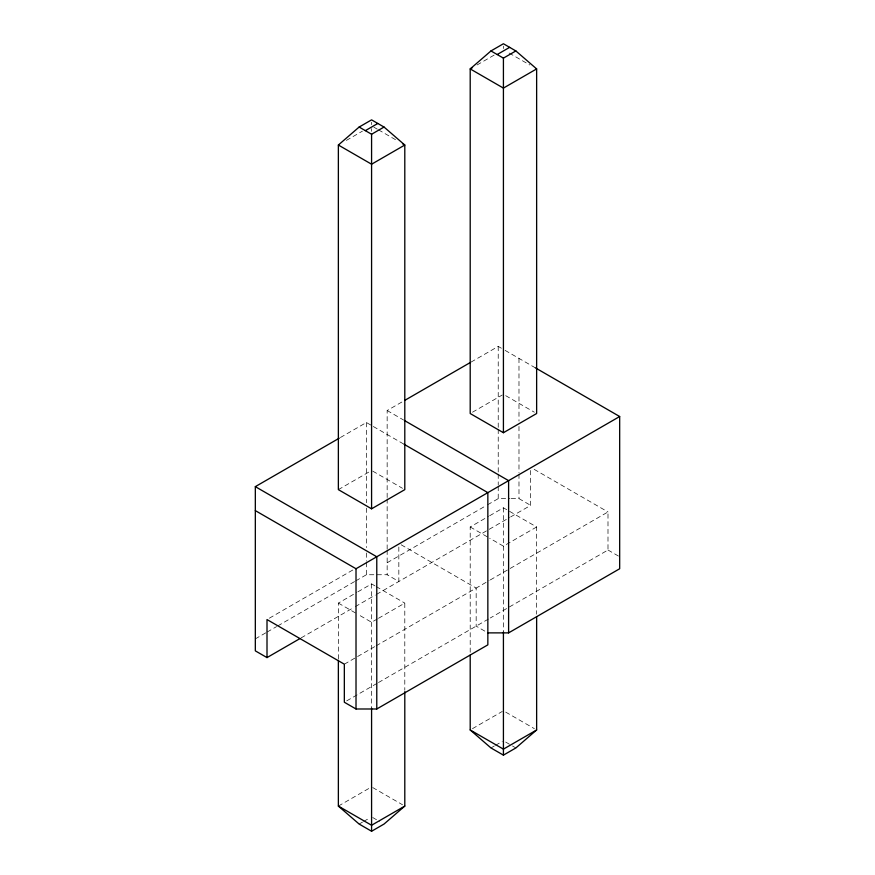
<?xml version="1.0" encoding="UTF-8"?>
<svg xmlns="http://www.w3.org/2000/svg" width="875" height="875" viewBox="0 0 875 875"><rect width="100%" height="100%" fill="white"/><g stroke="black" fill="none" stroke-linecap="round" stroke-linejoin="round"><path stroke-width="0.66" stroke-dasharray="4.38 3.28" d="M346.38 140.405L362.425 131.141M477.072 64.958L494.255 55.038M340.397 437.522L366.395 422.516L372.291 425.917M387.155 497.514L387.155 410.528L403.692 400.98M471.045 362.097L498.225 346.402L504.12 349.814M338.363 489.639L369.294 471.789M472.489 412.202L502.272 395.008M269.358 618.188L352.931 569.931M255.325 638.87L265.956 632.734M267.137 632.045L276.587 626.587M277.78 625.909L354.583 581.569M355.764 580.88L366.395 574.744L387.155 574.744L398.836 581.481L398.836 544.786M387.155 562.756L486.413 505.455M487.594 504.777L498.225 498.63L509.906 498.63M338.363 658.952L338.363 603.094L356.694 592.506M357.842 591.85L371.58 583.909L375.025 585.9M470.203 652.312L470.203 526.98L488.523 516.392M489.672 515.736L503.42 507.795L536.637 526.98L536.637 614.173M301.131 637.886L354.102 607.305M355.283 606.627L375.288 595.077M376.469 594.398L509.48 517.606M510.65 516.928L530.666 505.378L530.666 467.316M377.311 618.964L371.58 622.267L357.842 614.337M378.459 618.297L404.797 603.094L404.797 690.277M536.637 526.98L503.42 546.153L489.672 538.223M344.334 664.191L374.938 646.516M376.119 645.837L489.114 580.606M490.295 579.928L607.994 511.962L607.994 550.025L490.295 617.98M346.686 700.886L377.289 683.222M378.47 682.544L489.114 618.658M338.363 806.083L369.294 788.222M472.489 728.645L502.272 711.452M359.133 824.053L362.523 822.095M363.661 821.439L369.316 818.169M490.962 747.95L494.353 745.981M495.491 745.336L502.283 741.409M511.197 498.63L518.984 498.63L530.666 505.378M509.141 53.047L529.758 64.958M373.877 127.181L377.311 129.161M378.459 129.828L396.78 140.405M505.148 350.405L535.38 367.85M505.706 395.675L534.341 412.202M534.177 469.35L607.994 511.962M387.155 410.528L403.659 420.066M607.994 550.025L619.675 556.763M373.319 426.508L404.13 444.303M470.203 526.98L488.523 537.556M372.728 471.122L402.511 488.316M401.177 544.786L476.164 588.077L476.164 626.139L487.845 632.877M376.163 586.556L404.797 603.094M338.363 603.094L356.694 613.67M505.717 712.119L534.352 728.645M505.684 742.066L511.339 745.336M512.477 745.981L515.867 747.95M372.739 787.566L402.522 804.759M372.717 817.523L379.509 821.439M518.984 358.389L518.984 421.028M518.984 426.464L518.984 472.762M518.984 474.119L518.984 498.63M503.42 46.145L503.42 48.541M503.42 507.795L503.42 631.772M498.225 346.402L498.225 427.952M498.225 429.319L498.225 472.806M498.225 474.162L498.225 485.045M498.225 486.402L498.225 498.63M387.155 498.881L387.155 549.161M387.155 550.233L387.155 574.744M371.58 122.259L371.58 124.655M371.58 128.581L371.58 131.305M371.58 583.909L371.58 708.094M366.395 422.516L366.395 502.709M366.395 508.145L366.395 547.564M366.395 553L366.395 561.148M366.395 562.516L366.395 574.744"/><path stroke-width="1.31" d="M338.363 145.031L359.133 127.05L371.58 119.864L384.038 127.05L404.797 145.031L404.797 489.639L371.58 508.812L338.363 489.639L338.363 145.031L371.58 164.216L404.797 145.031L402.511 143.708M490.962 50.947L470.203 68.917L470.203 413.525L503.42 432.709L536.637 413.525L536.637 68.917L515.867 50.947L503.42 43.75L490.962 50.947L503.42 58.133L515.867 50.947M404.797 691.644L404.797 806.083L384.038 824.053L371.58 831.25L359.133 824.053L338.363 806.083L338.363 660.308M536.637 616.897L536.637 729.969L515.867 747.95L503.42 755.136L490.962 747.95L470.203 729.969L470.203 655.036M472.489 67.594L470.203 68.917L503.42 88.102L536.637 68.917M365.356 130.648L377.814 123.462M497.186 54.534L509.644 47.348M359.133 127.05L371.58 134.247L384.038 127.05M299.961 638.575L267.006 657.595L255.325 650.858L255.325 486.642L339.216 438.211M404.884 400.302L469.864 362.775M255.325 510.617L356.016 568.75L619.675 416.522L619.675 568.75L508.605 632.877L487.845 632.877M267.006 657.595L267.006 619.544L344.334 664.191L344.334 702.242L356.016 708.991L376.775 708.991L487.845 644.864L487.845 492.636L404.13 444.303M404.797 806.083L371.58 825.256L338.363 806.083M536.637 729.969L503.42 749.142L470.203 729.969M535.38 367.85L619.675 416.522M404.841 420.744L508.605 480.648L508.605 632.877M255.325 486.642L376.775 556.763L376.775 708.991M503.42 58.133L503.42 432.709M503.42 631.98L503.42 755.136M371.58 134.247L371.58 508.812M371.58 708.094L371.58 831.25M356.016 568.75L356.016 708.991"/></g></svg>
